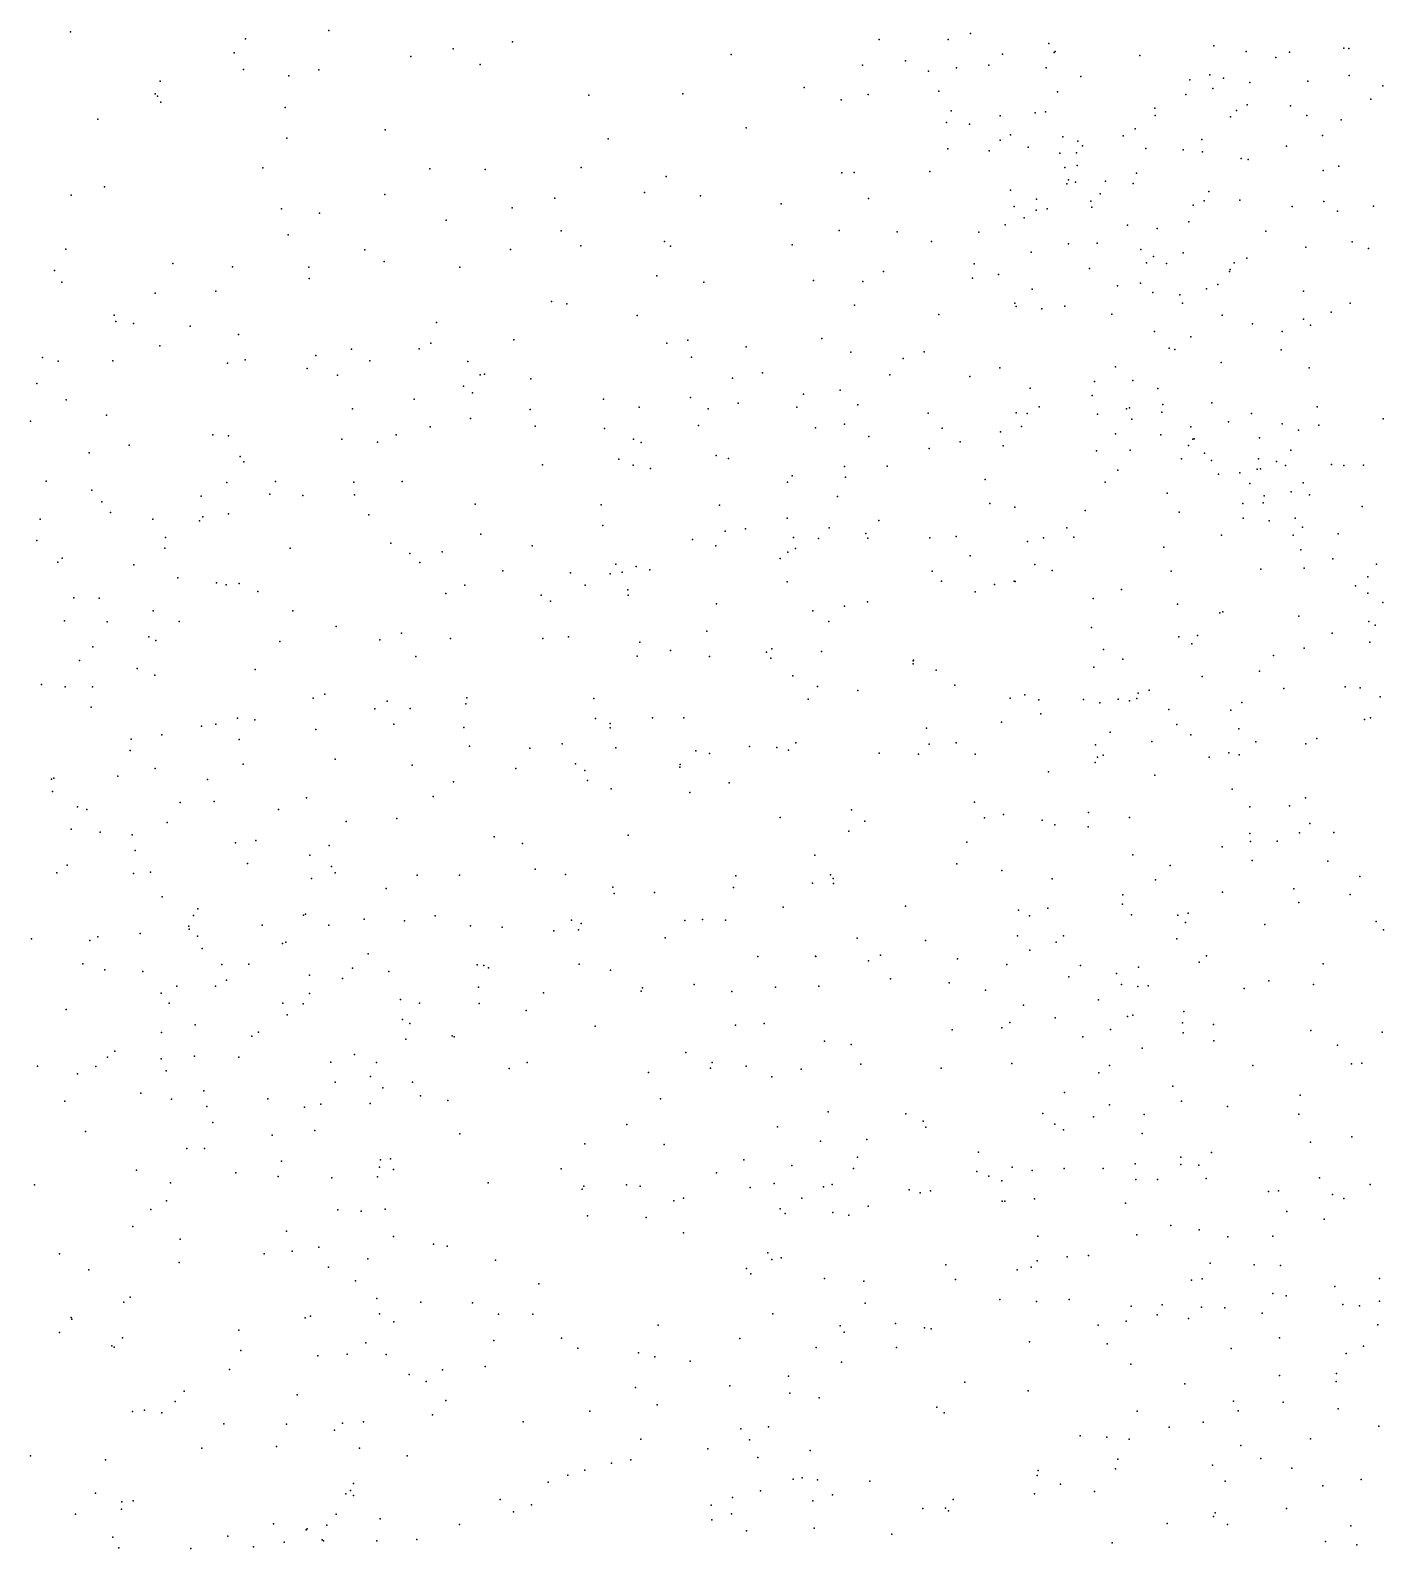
# Model space of a CAD drawing. Header units: metres. Extents: x -25 to 25, y -27.8 to 27.8.
# Drawn here: x 9.098 to 10.645, y 1.751 to 3.487 of the extents above; entities that cross this region are included whole.
import ezdxf

# ---------------------------------------------------------------- set-up
doc = ezdxf.new("R2010")
doc.units = ezdxf.units.M

msp = doc.modelspace()

# ---------------------------------------------------------------- linework, layer by layer
for p in [(9.1439, 3.4853, 19.0841), (9.3438, 3.4772, 2.5976), (9.439, 3.487, 19.3144), (9.649, 3.4739, -6.6282), (10.0684, 3.4764, 22.3158), (10.1473, 3.4766, 22.5742), (10.1727, 3.4835, 19.7034), (9.3309, 3.4614, 19.2103), (9.533, 3.4571, 19.3585), (9.5815, 3.4658, 24.0942), (9.8991, 3.4593, -8.1842), (10.2094, 3.4598, 22.0208), (10.2624, 3.472, 2.188), (10.2684, 3.4617, 23.1105), (10.2694, 3.4627, 23.2986), (10.3664, 3.4581, 19.8691), (10.451, 3.4694, -8.7004), (10.4879, 3.4629, 20.4441), (10.5216, 3.4561, -9.2712), (10.5375, 3.4622, 20.6078), (10.5994, 3.4668, 20.7333), (10.6053, 3.4662, 20.0971), (9.3418, 3.4423, 3.319), (9.4276, 3.4417, 24.0803), (9.6122, 3.4481, 19.4831), (10.0492, 3.4473, 23.8998), (10.0984, 3.452, 22.2247), (10.1247, 3.4405, -16.2237), (10.1566, 3.4442, 22.1493), (10.1938, 3.4472, 16.847), (10.2594, 3.444, 19.7201), (9.2463, 3.429, 24.0321), (9.3936, 3.4349, -6.6683), (9.9827, 3.4217, 23.9572), (10.2987, 3.4342, -7.2628), (10.4235, 3.4306, 21.854), (10.4462, 3.4363, 20.1225), (10.462, 3.4322, 20.2676), (10.492, 3.4274, 21.7999), (10.5585, 3.4289, 21.7266), (10.6056, 3.4354, 21.3971), (10.6441, 3.4236, 21.3184), (9.2406, 3.4144, -7.0916), (9.2434, 3.4117, 19.4758), (9.2471, 3.4049, 19.1157), (9.7366, 3.4128, 19.445), (9.8438, 3.4146, -6.5496), (10.0249, 3.4076, 19.5327), (10.0557, 3.4136, -17.2974), (10.1364, 3.4176, 22.3263), (10.2722, 3.4167, 22.9783), (10.4188, 3.4136, 20.0053), (10.4499, 3.4204, -8.9385), (10.6305, 3.4084, 20.8075), (9.3893, 3.3988, 19.2275), (10.1507, 3.3951, -9.491), (10.2065, 3.3892, 22.2068), (10.2467, 3.3927, 22.6576), (10.2584, 3.3938, 23.4885), (10.3834, 3.3982, -22.0404), (10.3839, 3.3895, 22.0194), (10.4699, 3.3883, 21.958), (10.4768, 3.3953, 20.3522), (10.489, 3.4017, 16.9867), (10.5386, 3.4007, 21.8807), (10.5572, 3.3898, -14.8383), (9.175, 3.3853, 19.0662), (9.5036, 3.3733, 19.2958), (9.9163, 3.3756, 2.3912), (10.1454, 3.3818, 19.6057), (10.1715, 3.3797, 3.2994), (10.3608, 3.3743, -8.4309), (10.5966, 3.3847, 21.9412), (9.3913, 3.3639, 19.5178), (9.7586, 3.3631, 24.0643), (10.1468, 3.3514, -8.4989), (10.2067, 3.3614, 22.3424), (10.2185, 3.3677, 22.5095), (10.2388, 3.3534, 23.5747), (10.2781, 3.3654, 16.5649), (10.2956, 3.3604, 23.0451), (10.3007, 3.355, 22.863), (10.3473, 3.3665, 22.0964), (10.3732, 3.3519, 19.8614), (10.4373, 3.3623, 3.2887), (10.5341, 3.3545, 20.5833), (10.575, 3.3668, 20.6557), (10.1942, 3.3491, -6.5718), (10.2749, 3.3467, 23.3886), (10.294, 3.347, 22.77), (10.416, 3.3503, 16.3708), (10.4381, 3.3481, 20.0561), (10.4822, 3.3406, 22.0818), (10.4902, 3.3395, 20.4153), (9.3637, 3.3297, 19.1675), (9.5547, 3.3288, 24.0766), (9.618, 3.3277, 19.3338), (9.7278, 3.3302, 19.5315), (9.8249, 3.3199, -17.0701), (10.0257, 3.3242, -24.0192), (10.0396, 3.3244, 23.9121), (10.1262, 3.3256, 23.8158), (10.2807, 3.33, 22.2352), (10.2945, 3.3325, 19.7486), (10.3624, 3.3237, 1.8493), (10.5759, 3.3267, -8.0434), (10.5939, 3.3317, 22.0742), (9.1826, 3.308, 23.9841), (9.5031, 3.2994, 19.2525), (9.8, 3.3017, -24.2768), (10.2183, 3.3041, 19.6533), (10.2829, 3.3114, 22.3475), (10.2847, 3.3162, 23.2872), (10.2926, 3.3134, 22.5793), (10.321, 3.3, 23.0978), (10.3272, 3.3145, 22.9646), (10.3586, 3.3118, -14.3053), (10.4451, 3.3027, 16.8624), (9.1448, 3.2987, 3.3016), (9.3849, 3.2828, -24.474), (9.6489, 3.284, -16.8575), (9.6976, 3.295, 19.355), (9.8639, 3.2978, 24.0341), (9.9564, 3.2886, -6.3686), (10.0561, 3.2948, -23.3592), (10.2227, 3.2854, 19.8241), (10.2481, 3.2941, -22.1991), (10.2605, 3.2828, 23.5094), (10.3102, 3.2918, -8.1316), (10.3114, 3.2848, 22.5018), (10.4271, 3.2872, 19.9259), (10.4399, 3.2921, 22.1996), (10.4806, 3.293, 20.3358), (10.5404, 3.2855, 22.1659), (10.5765, 3.2912, 19.9844), (10.6334, 3.2858, 22.1549), (9.4287, 3.2778, -16.5831), (9.5733, 3.2699, -16.1647), (10.2124, 3.2646, 23.6774), (10.2339, 3.2726, 16.7988), (10.2478, 3.2813, -16.1514), (10.4224, 3.2682, 19.9886), (10.5923, 3.2803, -7.7161), (9.3926, 3.2533, 3.3137), (9.7046, 3.2576, -7.8673), (10.0226, 3.2581, 19.6889), (10.0888, 3.2565, -8.2146), (10.1823, 3.2562, -17.4534), (10.3521, 3.2641, 22.7139), (10.3862, 3.2603, 22.3679), (10.5104, 3.2573, -16.2355), (9.1385, 3.2369, 2.2852), (9.4804, 3.2361, -6.4653), (9.6468, 3.2365, 19.2969), (9.7271, 3.2407, 24.0726), (9.8229, 3.2454, 3.3102), (9.8298, 3.2403, 19.3915), (9.969, 3.2418, 23.9982), (10.128, 3.2455, -9.2566), (10.2422, 3.2332, 3.2578), (10.2849, 3.2428, 23.4006), (10.3176, 3.2435, -6.273), (10.3674, 3.2364, 22.5494), (10.4157, 3.2325, 16.5475), (10.5562, 3.239, 20.5056), (10.6091, 3.2453, 20.5834), (10.6278, 3.2376, -14.4141), (9.1255, 3.2125, 18.9801), (9.261, 3.2204, 23.9775), (9.3291, 3.2167, 19.0909), (9.4165, 3.2162, 19.1513), (9.5025, 3.2226, 24.0584), (9.5888, 3.2161, 24.067), (10.1769, 3.2199, 19.6067), (10.3089, 3.2146, 19.7604), (10.3738, 3.2212, -6.6655), (10.3818, 3.2285, 22.928), (10.3966, 3.2205, 22.6445), (10.4697, 3.2135, 20.2227), (10.4741, 3.2213, 22.3559), (10.4885, 3.2266, 1.5682), (9.134, 3.199, -24.4813), (9.4167, 3.2034, 19.5854), (9.8142, 3.2061, -8.0786), (9.868, 3.1989, 24.0595), (9.9931, 3.2009, 19.4666), (10.0496, 3.1997, -9.4801), (10.0732, 3.2113, 19.5063), (10.1752, 3.2036, 1.9353), (10.2046, 3.2077, -8.9798), (10.3406, 3.1948, -7.0635), (10.3671, 3.1979, 23.1293), (10.4555, 3.1964, 22.483), (10.469, 3.2112, -17.5692), (9.2408, 3.1865, 9.9696), (9.3102, 3.1888, 9.7559), (10.2434, 3.191, 19.6631), (10.3813, 3.1874, -9.1578), (10.4119, 3.1844, 22.7939), (10.4425, 3.1913, 20.0498), (10.5533, 3.1886, 22.3569), (9.1936, 3.1613, 23.9397), (9.6938, 3.1768, 19.5756), (9.7113, 3.1742, 19.2932), (9.7918, 3.1609, 19.3252), (10.0403, 3.1728, 3.2635), (10.1366, 3.1621, -8.0014), (10.2233, 3.1752, 10.5589), (10.225, 3.1711, 23.8545), (10.2542, 3.1686, 23.7274), (10.2804, 3.1717, 23.62), (10.3343, 3.1623, 23.3409), (10.4149, 3.175, -21.9254), (10.4603, 3.1614, 22.6452), (10.5851, 3.1647, -6.0243), (10.6068, 3.1752, 3.2154), (9.1956, 3.1542, 19.0095), (9.216, 3.1519, -6.4158), (9.2808, 3.1487, 9.3657), (9.5622, 3.1529, 19.1969), (10.4951, 3.1513, 20.2952), (10.5289, 3.1428, 22.5422), (10.5535, 3.1569, 22.445), (10.5613, 3.1497, -6.4369), (9.246, 3.1263, 3.3255), (9.3359, 3.139, 23.9817), (9.5558, 3.1292, 24.0529), (9.6506, 3.133, 24.0676), (9.8254, 3.1293, -16.932), (9.8497, 3.1328, -22.8585), (10.0028, 3.1347, 24.0888), (10.3829, 3.1426, 16.7185), (10.4245, 3.1367, 10.5126), (9.1117, 3.1127, 23.9087), (9.1296, 3.1088, 10.0933), (9.1922, 3.109, 9.2121), (9.3435, 3.1104, 10.1112), (9.4244, 3.1151, 24.0088), (9.4652, 3.1223, 9.9469), (9.4859, 3.109, 19.1317), (9.5425, 3.1229, -10.0026), (9.598, 3.1084, -10.366), (9.8539, 3.1132, -6.1765), (9.9162, 3.125, 19.6639), (10.0361, 3.1188, 19.46), (10.0959, 3.1119, 24.0331), (10.1197, 3.1195, 10.3551), (10.3999, 3.1237, 23.1634), (10.4063, 3.122, 19.9308), (10.5277, 3.1217, -5.8084), (9.3233, 3.1065, 19.048), (9.4143, 3.1004, -7.5111), (9.4492, 3.0925, 9.3312), (9.6123, 3.0932, 9.9004), (9.6173, 3.0939, 2.0848), (9.9349, 3.0954, -22.5282), (10.0805, 3.0932, -23.4342), (10.1721, 3.0913, 19.579), (10.2062, 3.101, 23.961), (10.3383, 3.1024, -9.4641), (10.4594, 3.1073, 19.9385), (10.5598, 3.101, 22.6203), (9.1052, 3.0833, 18.9459), (9.593, 3.08, 10.0555), (9.6702, 3.0886, 9.7359), (9.9008, 3.0891, 19.3492), (10.0238, 3.0755, -17.1842), (10.2411, 3.078, 19.6485), (10.3145, 3.0855, 1.542), (10.3583, 3.0867, 23.3993), (10.3867, 3.0775, 3.1386), (9.1388, 3.0644, -7.259), (9.5367, 3.0652, 19.6251), (9.6033, 3.0726, -24.3589), (9.7531, 3.0652, 24.0848), (9.7941, 3.056, 10.154), (9.8526, 3.0671, -10.0847), (9.907, 3.0607, -23.1302), (9.9741, 3.0559, -24.0678), (9.982, 3.0709, 10.2199), (10.0441, 3.0588, 19.7208), (10.2514, 3.0565, 10.7793), (10.3118, 3.0694, 23.7987), (10.3925, 3.0591, 23.3179), (10.4487, 3.0611, 1.3372), (10.5692, 3.0564, 20.322), (9.098, 3.0401, 3.3229), (9.1852, 3.0468, 23.9119), (9.4662, 3.0542, -16.1536), (9.6011, 3.043, -16.6262), (9.6695, 3.0536, 19.1976), (9.873, 3.0542, 24.1163), (10.1244, 3.0491, 19.5144), (10.2251, 3.0495, 24.0502), (10.2374, 3.049, 3.112), (10.3178, 3.0482, 23.9565), (10.3509, 3.0542, 23.652), (10.3544, 3.0555, 23.5354), (10.3572, 3.0425, 10.357), (10.3914, 3.0502, 19.8773), (10.4676, 3.0393, 20.1109), (10.494, 3.0489, 22.9561), (10.6445, 3.0426, 15.5531), (9.3065, 3.0244, 9.1363), (9.3246, 3.0234, 1.9575), (9.5163, 3.0243, 19.095), (9.5552, 3.0336, 24.0359), (9.6751, 3.0343, -16.1649), (9.7543, 3.0317, 19.2311), (9.8619, 3.0353, 19.2845), (9.9954, 3.0326, 19.3931), (10.0287, 3.0367, 24.1839), (10.0566, 3.0225, 3.1266), (10.1402, 3.032, -5.9126), (10.2069, 3.0279, -7.7766), (10.231, 3.034, 10.2209), (10.3383, 3.0256, -7.5011), (10.3904, 3.0244, 23.8735), (10.4245, 3.0336, 19.9745), (10.5291, 3.037, 22.8529), (10.5476, 3.0298, 10.7007), (10.571, 3.0354, 22.7374), (9.1651, 3.004, 1.9789), (9.2108, 3.0125, 19.6798), (9.4539, 3.0195, -6.2428), (9.4949, 3.0159, -7.753), (9.7875, 3.0194, 10.4222), (9.7961, 3.0157, -9.768), (10.1255, 3.0087, 24.2492), (10.1609, 3.0165, -17.4938), (10.21, 3.0118, 24.2158), (10.3166, 3.0063, -17.6753), (10.3553, 3.0069, 24.0952), (10.4221, 3.0121, -16.183), (10.427, 3.0196, 23.7385), (10.4285, 3.0198, 23.6222), (10.503, 3.0209, 20.2453), (10.539, 3.0069, 10.8916), (9.3377, 2.9997, -16.3679), (9.3421, 2.9934, 19.0162), (9.6833, 2.9903, 24.1163), (9.7707, 2.9965, 9.3547), (9.787, 2.9896, 3.2397), (9.8821, 3.0008, 9.5968), (9.8959, 2.9975, 24.2401), (10.0288, 2.9882, 9.9239), (10.0774, 2.9885, 19.4324), (10.4139, 2.9971, 24.0256), (10.4402, 3.0035, 23.4626), (10.4481, 2.9952, 23.3362), (10.5018, 2.9969, 23.0792), (10.5225, 2.9941, 3.0271), (10.5327, 2.9894, 10.5497), (10.5856, 2.9905, 22.8072), (10.5995, 2.9892, 11.0803), (10.6219, 2.9898, 20.2743), (9.116, 2.9713, 23.8893), (9.3227, 2.9698, 10.3281), (9.3783, 2.971, -10.0471), (9.4677, 2.9703, 9.1155), (9.5229, 2.9709, 10.4326), (9.8071, 2.9861, 24.186), (9.9634, 2.9705, 19.3242), (9.969, 2.9775, 9.743), (10.0297, 2.9761, 24.3412), (10.1896, 2.9733, 24.3149), (10.3265, 2.9704, 24.2556), (10.3412, 2.9842, 19.7906), (10.4562, 2.9795, 20.0529), (10.4808, 2.981, -5.6048), (10.5003, 2.9852, 23.9547), (10.5041, 2.9855, 23.8234), (10.5529, 2.9695, 15.3362), (9.1683, 2.961, 18.9404), (9.2934, 2.9542, -10.2749), (9.3716, 2.9567, -24.3852), (9.4096, 2.9552, 23.9911), (9.4685, 2.9559, 3.3163), (10.0207, 2.9538, 10.6328), (10.3975, 2.9579, 24.2118), (10.492, 2.9688, 23.2183), (10.5085, 2.9547, 24.0603), (10.5392, 2.9592, 1.1677), (10.5602, 2.9557, 22.9917), (9.1796, 2.948, 10.2534), (9.1897, 2.9355, 23.9109), (9.6063, 2.9452, -9.844), (9.7505, 2.9443, 19.1523), (9.8856, 2.944, 19.2402), (10.195, 2.9459, 19.5284), (10.2234, 2.9418, 2.9605), (10.3037, 2.9381, 24.3544), (10.4111, 2.9361, 15.4916), (10.4842, 2.9458, 20.1322), (10.5074, 2.9465, 23.5204), (10.6204, 2.9426, 15.704), (9.1093, 2.9281, 8.9589), (9.2378, 2.9279, 1.836), (9.2912, 2.926, -16.0564), (9.2953, 2.9307, 3.3533), (9.3243, 2.934, 8.9978), (9.4849, 2.9329, 24.0247), (9.7524, 2.9206, 24.2505), (9.9631, 2.929, -16.8584), (10.011, 2.9182, 3.0003), (10.0681, 2.9266, 24.4281), (10.2829, 2.9181, 19.67), (10.4844, 2.9293, -17.9774), (10.5141, 2.926, 24.1545), (10.5439, 2.9291, 23.1265), (10.5521, 2.919, 23.5904), (9.1054, 2.9037, 0.8439), (9.2525, 2.907, 1.7361), (9.5101, 2.9005, 19.0253), (9.613, 2.9107, 19.062), (9.8549, 2.9047, 10.5892), (9.8924, 2.9142, 24.3915), (9.9156, 2.9169, 9.3803), (9.9704, 2.9069, -22.262), (9.9989, 2.9058, 9.5163), (10.053, 2.9117, 1.5497), (10.0555, 2.9061, -23.5856), (10.1262, 2.9066, 19.433), (10.1564, 2.9081, 9.9751), (10.238, 2.9026, 1.362), (10.2561, 2.9066, -5.674), (10.291, 2.9075, 19.8307), (10.4597, 2.9097, 10.3562), (10.5416, 2.9096, -21.7915), (10.5932, 2.9112, 23.9517), (9.1342, 2.8833, 18.9136), (9.2517, 2.8948, 18.948), (9.3948, 2.8948, 19.6972), (9.5318, 2.8886, -6.0959), (9.5688, 2.8906, -10.5102), (9.6718, 2.8975, -24.2439), (9.8816, 2.8975, -9.4893), (9.9551, 2.8831, 24.4482), (9.9638, 2.8901, -23.3705), (9.9728, 2.8946, 19.6518), (10.1722, 2.886, -17.1883), (10.3939, 2.8961, 19.8605), (10.5504, 2.8929, 23.4435), (10.5869, 2.8826, 24.0846), (9.1295, 2.8787, 2.3822), (9.2161, 2.8756, 2.2543), (9.5431, 2.8783, 24.0944), (9.6382, 2.8689, 24.1957), (9.7154, 2.8666, -16.5507), (9.7607, 2.8654, -22.7598), (9.7671, 2.8766, 19.6015), (9.7744, 2.8674, 19.1071), (9.7906, 2.874, -8.1022), (9.806, 2.87, 1.6612), (10.1288, 2.8684, 24.4921), (10.2464, 2.8763, 19.5907), (10.2661, 2.8693, -16.2644), (10.4022, 2.8687, 24.373), (10.5045, 2.8708, 2.8719), (10.554, 2.8721, 23.3441), (10.637, 2.8766, 23.8333), (9.2664, 2.8608, -6.0925), (9.3108, 2.8552, 2.0857), (9.322, 2.853, 23.9497), (9.3365, 2.8546, -7.7314), (9.5945, 2.8524, 3.2483), (9.7321, 2.8527, 3.0989), (9.9632, 2.8563, 19.2315), (10.1396, 2.857, 19.7194), (10.2, 2.8531, 19.4976), (10.2228, 2.8571, -7.6234), (10.2238, 2.8566, 24.4873), (10.613, 2.8518, 23.1034), (10.627, 2.8622, 11.4974), (9.1477, 2.8381, 23.8935), (9.1766, 2.8375, 0.6268), (9.3579, 2.8453, 18.9522), (9.5728, 2.843, 19.0145), (9.682, 2.8411, 24.2836), (9.6925, 2.8342, -9.668), (9.7811, 2.8473, 24.3927), (9.7815, 2.8411, -10.3597), (9.8825, 2.831, 19.1384), (10.0551, 2.8336, 19.3), (10.1782, 2.845, 10.7827), (10.3131, 2.8371, 19.7046), (10.3454, 2.8475, 24.4446), (10.4095, 2.8309, 15.7824), (10.6269, 2.8432, 23.5353), (10.6442, 2.8327, 20.1664), (9.2383, 2.8231, 1.608), (9.3979, 2.8232, 23.9997), (9.9923, 2.8232, 2.7966), (10.0285, 2.8286, 24.5316), (10.4578, 2.8207, 20.0062), (10.4612, 2.8221, 15.1356), (10.5479, 2.8171, 14.9922), (9.1369, 2.8117, 8.7694), (9.1858, 2.8107, 1.0363), (9.2682, 2.8111, -16.2418), (9.4475, 2.8051, 10.5381), (9.5222, 2.7975, 19.6649), (9.8713, 2.7998, 24.5099), (10.0107, 2.811, -16.6417), (10.311, 2.8042, 24.5096), (10.5863, 2.7977, 10.4803), (10.628, 2.8108, 23.4057), (10.6353, 2.8066, 24.1658), (9.1693, 2.782, 1.268), (9.2335, 2.7936, 0.8448), (9.2415, 2.7892, 18.9048), (9.3833, 2.788, 1.9076), (9.4974, 2.79, -16.1526), (9.5781, 2.7914, 8.9431), (9.6839, 2.7916, 24.3604), (9.7132, 2.7934, 19.0165), (9.7949, 2.7875, 19.0464), (9.9455, 2.7799, -5.7485), (10.3246, 2.7791, 15.2535), (10.4107, 2.7933, 2.7417), (10.4258, 2.7853, 24.4396), (10.4323, 2.7948, 11.1175), (10.5542, 2.7805, 24.3211), (10.6291, 2.7872, 23.2514), (9.154, 2.7662, -15.8123), (9.5388, 2.7708, 24.1611), (9.7915, 2.7714, 24.477), (9.8299, 2.7777, 9.1372), (9.8744, 2.7708, 19.0735), (9.9396, 2.776, -10.1363), (9.9446, 2.769, 19.142), (10.0025, 2.7765, 19.2045), (10.107, 2.7626, -22.0245), (10.1071, 2.7661, 19.2991), (10.1074, 2.7667, -5.6054), (10.3468, 2.7679, 19.766), (10.5192, 2.7722, 19.8409), (9.2201, 2.7572, 0.4773), (9.2402, 2.7495, 23.9356), (9.3551, 2.756, 1.7043), (9.9697, 2.749, 24.5857), (10.1333, 2.7555, 24.5992), (10.3137, 2.7588, 19.6692), (10.4375, 2.7482, 19.9316), (10.503, 2.7542, 24.4214), (9.1109, 2.7388, 23.8906), (9.1376, 2.7362, 18.8789), (9.1689, 2.7362, 8.5858), (9.4347, 2.7279, 24.0838), (9.9977, 2.7367, -9.1741), (10.0438, 2.7322, 19.5844), (10.1547, 2.738, -9.8428), (10.235, 2.7273, 19.4766), (10.3644, 2.7291, 1.2067), (10.3768, 2.7326, -17.4627), (10.5311, 2.7345, 14.8135), (10.6011, 2.7364, -6.8167), (10.6182, 2.7353, 24.2886), (9.1675, 2.7131, -10.2233), (9.4214, 2.7234, 18.8884), (9.4917, 2.7111, 3.1964), (9.506, 2.7199, -5.9704), (9.5321, 2.7115, 24.2205), (9.5959, 2.717, 10.6025), (9.5971, 2.7238, 24.3204), (9.7422, 2.723, 2.8741), (9.9872, 2.7221, 14.025), (10.2181, 2.7234, 24.607), (10.2507, 2.7214, 15.4664), (10.3018, 2.7219, 10.9342), (10.3204, 2.7178, 24.5767), (10.3415, 2.722, -21.8551), (10.3544, 2.7202, -7.1474), (10.3629, 2.7229, 10.2195), (10.3993, 2.7102, 24.5241), (10.4703, 2.7094, 19.9999), (10.4828, 2.7182, 10.351), (10.6411, 2.7247, 14.658), (9.2937, 2.6914, 19.7223), (9.3102, 2.6936, 23.976), (9.3348, 2.7003, 18.8656), (9.3546, 2.6986, 3.2834), (9.5135, 2.6935, 18.8741), (9.744, 2.7, 18.9441), (9.7609, 2.6942, -9.3672), (9.8092, 2.7008, 14.0801), (9.8449, 2.7008, 2.75), (10.208, 2.6957, 19.651), (10.2532, 2.7055, -16.5329), (10.4087, 2.6932, 19.8415), (10.6233, 2.6989, 11.6987), (10.6299, 2.7008, 20.1102), (9.2133, 2.6764, 18.8701), (9.2481, 2.6814, 2.4569), (9.3368, 2.676, 0.9016), (9.4243, 2.6875, -10.5461), (9.5934, 2.6898, -23.0957), (9.7607, 2.6895, -23.3625), (10.1226, 2.689, 9.8572), (10.3324, 2.6843, -16.9409), (10.4247, 2.6814, -17.7633), (10.4793, 2.6882, 15.6819), (10.5685, 2.6773, 11.4878), (9.2121, 2.6634, 23.9335), (9.5999, 2.6685, 24.3994), (9.6688, 2.666, -10.4976), (9.7058, 2.671, -22.6338), (9.7671, 2.6664, 1.4354), (9.8587, 2.663, 18.9505), (9.8742, 2.66, 10.6696), (9.92, 2.6679, 24.6357), (9.9515, 2.6669, 14.2705), (9.9645, 2.6637, 2.6416), (9.9731, 2.6722, 19.0732), (10.0685, 2.6605, 9.7122), (10.1132, 2.6591, 19.2142), (10.1256, 2.6706, 13.891), (10.1565, 2.6722, 14.2774), (10.1781, 2.6591, 24.6617), (10.3156, 2.67, 2.6092), (10.3245, 2.6582, 14.4942), (10.38, 2.6738, 19.7646), (10.4681, 2.6609, 14.335), (10.48, 2.6586, -5.0827), (10.499, 2.6733, 14.092), (10.556, 2.6712, 24.442), (9.2405, 2.643, 10.4367), (9.3413, 2.6477, 0.5532), (9.4464, 2.6535, 24.1464), (9.5344, 2.6468, 24.3155), (9.6529, 2.643, 18.852), (9.721, 2.6483, 8.8898), (9.732, 2.6405, 24.5477), (9.8406, 2.6444, -7.9702), (9.8409, 2.6476, 13.9177), (10.3153, 2.6497, 14.9358), (10.3181, 2.6559, 19.6261), (10.4457, 2.656, 19.9239), (9.1223, 2.6305, -15.6035), (9.1249, 2.6318, 3.2438), (9.1979, 2.634, 1.3362), (9.3006, 2.6303, 1.3945), (9.5816, 2.6275, 8.7239), (9.7349, 2.6291, -5.7468), (9.8969, 2.6265, 9.1065), (10.2618, 2.6389, 19.4687), (10.3833, 2.6352, 11.0982), (9.1232, 2.6166, -3.8539), (9.3082, 2.605, 18.8306), (9.4137, 2.6093, 1.4087), (9.5583, 2.6107, 18.816), (9.7618, 2.6197, -23.8016), (9.8518, 2.6153, 24.6481), (10.4718, 2.6192, 2.6082), (10.5556, 2.6093, -21.6781), (9.1517, 2.599, 2.6664), (9.1627, 2.5961, -8.0012), (9.2694, 2.604, 8.3863), (9.3817, 2.5961, -24.0761), (10.0368, 2.5956, 19.0378), (10.1774, 2.6043, -5.2804), (10.2106, 2.5903, -9.2973), (10.3077, 2.5927, 24.6653), (10.4919, 2.5989, 11.3245), (10.5375, 2.6, -17.4118), (9.1447, 2.5733, 18.8562), (9.1778, 2.57, -4.3321), (9.2545, 2.5813, 3.1463), (9.4591, 2.5824, 3.0494), (9.5171, 2.5855, -22.8841), (9.9551, 2.5868, 19.456), (10.0335, 2.5711, -10.1597), (10.0519, 2.5828, 14.4673), (10.1889, 2.5865, -7.6123), (10.2548, 2.5838, 19.394), (10.2693, 2.5785, 14.7581), (10.3073, 2.5763, 19.5501), (10.3546, 2.5868, 19.6682), (10.5607, 2.5801, -16.6041), (9.2145, 2.567, 0.2387), (9.3326, 2.5579, 1.177), (9.3558, 2.5606, 24.0712), (9.4396, 2.5548, 24.1928), (9.6281, 2.5647, 2.8285), (9.6605, 2.5572, 18.7639), (9.7815, 2.5666, 2.6805), (10.1685, 2.5585, 19.1698), (10.4603, 2.5532, 15.4002), (10.492, 2.5687, 19.9967), (10.4928, 2.5592, 19.6324), (10.5232, 2.5599, -17.0814), (10.5489, 2.5693, 24.507), (10.5882, 2.5697, -17.9771), (9.2179, 2.5492, 23.9457), (9.4173, 2.5439, -23.0881), (9.9948, 2.5438, 13.7761), (10.3582, 2.544, 10.2244), (10.4947, 2.5376, 10.3565), (10.5814, 2.537, 20.0376), (9.1282, 2.5235, 2.8713), (9.14, 2.5325, -10.113), (9.216, 2.5227, 18.8151), (9.2353, 2.5242, -4.7114), (9.3461, 2.5341, 0.3831), (9.4424, 2.5307, 0.8096), (9.4465, 2.5237, 8.4595), (9.5401, 2.5207, -5.7322), (9.5885, 2.5209, 18.7334), (9.675, 2.5278, 24.5547), (9.7097, 2.5216, 8.6931), (9.9043, 2.5203, 24.6959), (10.0127, 2.5212, 24.7171), (10.157, 2.5338, 24.7187), (10.2087, 2.5263, 19.4437), (10.4008, 2.5318, 19.7552), (10.6179, 2.5193, 15.3304), (9.4194, 2.5172, 0.5185), (9.5047, 2.5055, 2.018), (9.764, 2.507, 14.1093), (9.8116, 2.5009, -9.0934), (9.9018, 2.5066, 18.7762), (9.9921, 2.5119, 1.4058), (10.0158, 2.5172, 18.9013), (10.0161, 2.5112, 9.4892), (10.2662, 2.5165, -9.4993), (10.3842, 2.5156, 24.6436), (10.4607, 2.5013, 19.9122), (10.5424, 2.5053, 11.546), (9.2486, 2.4961, -8.196), (9.7652, 2.4999, 18.7246), (9.9584, 2.4842, 9.1714), (10.0983, 2.4854, 18.9472), (10.261, 2.4831, 24.7167), (10.3466, 2.4878, 2.4897), (10.3468, 2.4982, 15.2929), (10.5482, 2.4896, 2.5541), (10.6068, 2.4988, 1.1751), (9.2846, 2.4747, -4.9642), (9.2894, 2.4825, 18.7751), (9.4103, 2.4752, 10.5798), (9.4126, 2.4764, -9.5936), (9.4796, 2.4705, -10.4568), (9.5258, 2.4688, -22.6571), (9.5607, 2.4742, 24.455), (9.7166, 2.4695, 24.6084), (9.7278, 2.4656, -10.4225), (9.8461, 2.469, -5.1984), (9.8665, 2.4702, 13.819), (9.8928, 2.4693, 2.5518), (10.2275, 2.4809, -9.8563), (10.24, 2.4743, 15.048), (10.3568, 2.4757, 19.6063), (10.4097, 2.4752, 11.2055), (10.4184, 2.4669, 5.9639), (10.4214, 2.4773, 19.4714), (10.6365, 2.468, -4.6585), (9.1751, 2.4502, 19.6759), (9.2235, 2.454, -23.965), (9.279, 2.4624, -9.8169), (9.2796, 2.4593, -5.6678), (9.2889, 2.4511, -3.9795), (9.3631, 2.4636, 1.3669), (9.439, 2.4638, 24.2548), (9.601, 2.463, 18.6677), (9.6375, 2.4614, 10.6739), (9.6963, 2.4572, 18.6627), (9.7246, 2.4584, -8.031), (9.8236, 2.4494, 18.6681), (10.043, 2.4487, -21.984), (10.2266, 2.4514, 1.3641), (10.279, 2.4514, 5.7839), (10.4086, 2.4482, 19.7425), (10.5091, 2.4643, 19.9888), (10.645, 2.4583, 24.4434), (9.0991, 2.4479, -10.394), (9.1658, 2.4461, -15.5021), (9.2945, 2.4369, 24.0538), (9.3863, 2.4429, -23.5226), (9.39, 2.4444, 24.1845), (10.1211, 2.4461, 5.7966), (10.2405, 2.4353, 19.1872), (10.2705, 2.4444, 19.2987), (9.1581, 2.4195, 23.939), (9.3169, 2.4187, -4.1944), (9.3479, 2.4191, 2.9748), (9.4662, 2.4144, 2.8579), (9.4841, 2.4308, 1.7004), (9.6087, 2.4183, 24.5334), (9.6165, 2.4176, -22.4349), (9.6216, 2.415, -5.3503), (9.7253, 2.4192, 1.4321), (9.9295, 2.4279, 18.6972), (9.9954, 2.4284, 18.7501), (9.9959, 2.428, 9.3612), (10.0561, 2.423, 10.8138), (10.0699, 2.4295, 24.7564), (10.158, 2.4252, 18.9536), (10.2143, 2.4186, 5.9465), (10.2984, 2.4175, 19.3959), (10.3647, 2.4157, -4.806), (10.4341, 2.4215, 24.644), (10.4426, 2.4285, 19.8455), (10.5758, 2.4193, 13.6616), (9.183, 2.4126, 18.7695), (9.2265, 2.4107, 1.2903), (9.3223, 2.4008, 18.6914), (9.4172, 2.4065, 18.6502), (9.455, 2.4026, -5.4998), (9.5076, 2.4109, -8.1412), (9.7613, 2.4124, 24.658), (10.0814, 2.4025, 9.8429), (10.1484, 2.3976, 14.6657), (10.2851, 2.4046, 19.3167), (10.3397, 2.4085, 11.0826), (10.5138, 2.3999, -7.0894), (9.2477, 2.3861, 0.1766), (9.2656, 2.3939, -23.3102), (9.3097, 2.3941, -5.3035), (9.417, 2.3854, 1.5121), (9.521, 2.3788, 24.4356), (9.6101, 2.3928, -5.1374), (9.6847, 2.3864, 19.4379), (9.7961, 2.3882, 18.5853), (9.7977, 2.3921, -22.1667), (9.857, 2.396, 24.7224), (9.8999, 2.3877, -7.8587), (9.9497, 2.3927, 14.383), (9.9994, 2.3941, 19.2965), (10.1898, 2.3895, 10.9032), (10.3454, 2.3958, 19.5055), (10.3641, 2.3934, -7.3898), (10.376, 2.3943, 15.0883), (10.4857, 2.3911, 11.3323), (10.5648, 2.396, 24.543), (9.139, 2.3674, -15.0992), (9.2568, 2.3745, -22.9335), (9.3866, 2.3745, 0.351), (9.4099, 2.3737, 24.2461), (9.543, 2.3745, 8.4506), (9.611, 2.3742, 18.5755), (9.6647, 2.3663, 24.5937), (10.2332, 2.3724, 19.0189), (10.3191, 2.3783, -21.7003), (10.4167, 2.365, 10.3113), (9.2863, 2.3496, 2.8045), (9.3916, 2.3611, -4.565), (9.5233, 2.356, 1.9495), (9.5316, 2.3511, 19.5099), (9.7437, 2.3483, 14.0704), (9.9039, 2.3492, 18.5652), (9.937, 2.3514, 8.8573), (10.1516, 2.3441, 2.4511), (10.2086, 2.3463, -7.6173), (10.2176, 2.3522, 24.7442), (10.2695, 2.3578, 19.1524), (10.3327, 2.3444, 19.3581), (10.3522, 2.3593, 6.0921), (10.3582, 2.3608, 24.6954), (10.4151, 2.3521, 13.6696), (10.4507, 2.3502, 19.7774), (9.2478, 2.341, -23.6488), (9.3512, 2.3368, 18.6347), (9.3587, 2.3412, 24.1693), (9.5274, 2.3332, 18.5598), (9.5801, 2.3373, 24.5069), (9.5823, 2.3359, 2.731), (10.0058, 2.3312, 9.4954), (10.0362, 2.3274, 9.7088), (10.3012, 2.3359, 14.8773), (10.416, 2.3406, 2.4633), (10.451, 2.3315, 1.3353), (10.5616, 2.3434, 11.8222), (10.6432, 2.3412, 19.3433), (9.1862, 2.3126, 19.5882), (9.1946, 2.3197, 23.9629), (9.2477, 2.3107, -3.5388), (9.2858, 2.3138, 10.4605), (9.3364, 2.3127, 2.5773), (9.4684, 2.3158, 1.0166), (9.8474, 2.318, -4.8776), (10.3691, 2.3232, 19.4701), (10.5923, 2.3265, 6.2031), (9.1062, 2.3026, 18.7376), (9.1519, 2.2937, 10.3589), (9.1729, 2.3022, -3.3335), (9.2532, 2.2972, 24.0296), (9.4415, 2.3071, -4.3639), (9.4935, 2.3068, -3.9746), (9.6453, 2.2997, -4.7521), (9.666, 2.3065, 18.5013), (9.8048, 2.2953, 19.3024), (9.8754, 2.3003, 18.503), (9.8773, 2.3067, 2.5219), (9.9163, 2.3025, 24.7355), (9.9793, 2.2992, -10.3197), (10.0475, 2.3046, 18.5779), (10.1392, 2.3001, 18.6951), (10.2198, 2.3056, 18.8732), (10.3193, 2.2948, 19.1861), (10.3316, 2.3031, 19.2711), (10.4954, 2.3034, 19.842), (10.6083, 2.3052, 19.932), (10.62, 2.3057, 24.4902), (9.4463, 2.2842, -22.4834), (9.4869, 2.2907, 0.5156), (9.5011, 2.2775, 1.7261), (9.5349, 2.284, 24.4579), (9.9455, 2.2901, 8.6615), (10.4041, 2.2795, 19.1788), (9.1375, 2.2623, -22.7943), (9.2242, 2.2717, -9.5346), (9.2595, 2.2647, 18.6298), (9.2962, 2.2741, -22.6321), (9.3694, 2.2652, 18.5659), (9.4299, 2.2589, 24.2962), (9.4866, 2.2597, 18.5057), (9.5441, 2.2685, 10.6285), (9.5751, 2.2633, 18.4824), (9.8182, 2.2651, 14.2138), (10.2803, 2.2725, 24.7363), (10.3315, 2.2583, 19.1025), (10.4138, 2.2623, 6.2191), (10.5497, 2.2692, 11.6643), (9.2997, 2.2563, 24.1014), (9.4115, 2.2555, 1.2991), (10.01, 2.2502, 5.8081), (10.0987, 2.2479, 24.7598), (10.2553, 2.2483, 13.6441), (10.3135, 2.2446, 18.9776), (10.3713, 2.2472, 11.0657), (10.4664, 2.2564, 19.6973), (10.548, 2.2477, 24.5682), (9.161, 2.2279, 18.6567), (9.3066, 2.238, 8.2716), (9.3745, 2.2237, -9.2497), (9.4233, 2.2289, 2.4557), (9.5891, 2.2251, -22.2667), (9.78, 2.2356, 10.7275), (9.9522, 2.2329, 9.0019), (10.1185, 2.2395, 18.5577), (10.1215, 2.2326, 14.5477), (10.2692, 2.236, 18.8116), (10.2792, 2.2295, 2.4386), (10.369, 2.2255, 19.2337), (9.2769, 2.2082, 19.4838), (9.2971, 2.2084, 0.1985), (9.7319, 2.2138, 18.4117), (9.8224, 2.2127, 24.7006), (10.0011, 2.2168, 18.4648), (10.0542, 2.2184, -9.2914), (10.5613, 2.2154, 10.4315), (10.6085, 2.2215, 12.063), (9.3852, 2.1937, 18.4956), (9.4982, 2.1953, 2.1839), (9.5095, 2.1964, -7.9483), (9.9135, 2.1954, 18.4099), (9.9684, 2.1889, -7.7279), (10.0435, 2.1983, 13.6338), (10.1818, 2.2041, 10.132), (10.3611, 2.1909, 24.6934), (10.4132, 2.1984, 10.367), (10.4132, 2.1899, 19.3723), (10.4338, 2.1891, 13.5688), (10.4483, 2.2037, 24.6447), (9.2194, 2.1834, 18.596), (9.333, 2.1803, -10.2551), (9.3814, 2.1761, 10.4986), (9.4428, 2.1747, 8.3308), (9.495, 2.1759, 2.7315), (9.4972, 2.187, 19.3967), (9.5131, 2.1844, 1.8827), (9.7046, 2.1852, -4.1068), (9.8822, 2.1803, 13.6908), (10.0389, 2.1854, 9.7996), (10.1798, 2.1821, 24.7455), (10.1937, 2.1768, 10.8386), (10.2087, 2.1714, 18.5807), (10.2204, 2.1871, -4.5273), (10.2434, 2.1831, 18.6617), (10.2798, 2.1856, 18.7383), (10.3242, 2.1855, 18.8564), (10.3619, 2.1729, 18.9724), (10.3865, 2.1727, 19.1456), (10.4423, 2.1738, -7.42), (10.5718, 2.1747, 14.8847), (9.1026, 2.1668, -15.0091), (9.258, 2.1689, 24.0479), (9.6214, 2.1692, 1.4902), (9.7287, 2.1616, 24.6295), (9.7306, 2.1652, 8.4435), (9.7794, 2.1669, -4.5833), (9.7951, 2.1651, -9.2022), (9.9207, 2.1638, 19.1204), (9.9484, 2.1681, 24.7347), (10.0045, 2.1646, 9.6176), (10.0147, 2.167, -4.6057), (10.1028, 2.1612, -3.9066), (10.1153, 2.1576, 18.4819), (10.1269, 2.1597, 19.0691), (10.5134, 2.159, -4.2315), (10.525, 2.16, 5.9954), (10.5866, 2.1555, 11.2995), (10.6296, 2.167, 24.488), (9.2356, 2.1384, 1.361), (9.2535, 2.1486, -15.2894), (9.4493, 2.1381, 24.3256), (9.4763, 2.1365, 1.0659), (9.5037, 2.1388, 24.4143), (9.8335, 2.1486, 18.365), (9.8448, 2.1514, -3.8589), (9.9553, 2.1392, 14.3599), (9.9801, 2.1515, 9.4374), (10.0557, 2.1425, -21.7845), (10.209, 2.1479, -4.2849), (10.2121, 2.1479, -9.5854), (10.2459, 2.1506, -9.8639), (10.3498, 2.1457, 14.699), (10.5345, 2.1363, 19.5854), (10.5996, 2.1511, 11.5072), (9.2151, 2.1191, -3.1644), (9.7347, 2.1313, 2.6191), (9.802, 2.1292, -10.2725), (9.9608, 2.134, 8.8031), (10.0152, 2.1351, -4.0997), (10.0337, 2.1321, 10.7538), (10.4019, 2.1202, 19.0667), (10.5771, 2.1274, 11.7671), (9.2692, 2.1047, 18.5239), (9.3908, 2.1136, -22.3457), (9.5131, 2.1078, 0.6767), (9.8446, 2.1117, 24.6925), (10.2496, 2.1082, -7.5968), (10.3627, 2.1095, 18.8293), (10.434, 2.1154, 19.2731), (10.4669, 2.1074, 19.388), (10.5183, 2.1081, 19.5045), (9.1313, 2.0879, 18.5751), (9.3653, 2.0877, 24.188), (9.3971, 2.091, 0.348), (9.4277, 2.0955, 18.4237), (9.5587, 2.099, 24.4683), (9.5743, 2.0965, 8.3698), (9.941, 2.0891, 9.0687), (10.2832, 2.0844, 18.6018), (10.3075, 2.0861, 24.7001), (9.1649, 2.0694, 8.1524), (9.2681, 2.0779, 24.0607), (9.4387, 2.0724, 1.3717), (9.4839, 2.0822, -3.5182), (9.6296, 2.0807, 19.1838), (9.9166, 2.0712, 8.5536), (9.9455, 2.0814, 9.2493), (9.9564, 2.0831, 24.7167), (10.1446, 2.0754, 18.4552), (10.2259, 2.0694, 24.7134), (10.2422, 2.0724, 10.2624), (10.2489, 2.0798, 13.5185), (10.4468, 2.0771, 24.6163), (10.4969, 2.0754, 10.9997), (10.5273, 2.0744, -21.5027), (9.4696, 2.0571, 0.4898), (9.6793, 2.0535, -22.0516), (9.9215, 2.0649, 2.5299), (10.0058, 2.0597, 18.356), (10.0509, 2.0564, 13.5335), (10.1556, 2.0585, -21.5755), (10.4254, 2.0579, 19.0135), (10.4374, 2.0592, 13.4547), (10.5893, 2.0504, 6.1607), (10.6403, 2.0598, 14.7759), (9.205, 2.0324, -7.9315), (9.2122, 2.0382, 18.506), (9.494, 2.0366, 2.0747), (9.5444, 2.0324, 18.3495), (9.6033, 2.0317, 13.8937), (10.2064, 2.0358, 6.0548), (10.2483, 2.0333, 18.5217), (10.2856, 2.0357, 19.0269), (10.5184, 2.0423, 14.6828), (10.5335, 2.0399, 12.0576), (10.6402, 2.0337, -4.0502), (9.1448, 2.0149, 19.2785), (9.4121, 2.0146, 24.24), (9.4182, 2.0167, 10.4665), (9.497, 2.0192, 0.9237), (9.6332, 2.019, 18.3009), (9.6724, 2.0189, 24.5605), (9.9466, 2.0192, 1.5509), (10.0524, 2.0314, 18.9816), (10.3563, 2.0279, 18.6843), (10.386, 2.0181, -3.6903), (10.3917, 2.0294, 18.7722), (10.4369, 2.027, 6.1987), (10.4635, 2.0259, 19.1726), (10.506, 2.0201, 19.3274), (10.5985, 2.03, -7.1673), (10.6176, 2.0282, 13.314), (9.1312, 1.998, -10.1688), (9.1455, 2.013, 10.2934), (9.3364, 2.0005, 24.139), (9.5134, 2.0101, 2.6945), (9.8156, 2.0063, 18.2763), (10.0238, 2.0055, 24.7106), (10.0284, 1.9981, 9.8866), (10.0869, 2.0082, -3.6718), (10.1202, 2.0032, 24.7143), (10.1278, 2.0022, 18.3828), (10.3185, 2.0062, 18.5741), (10.3508, 2.0107, 10.3768), (10.4219, 2.0138, 2.4899), (10.6383, 2.0068, 19.4287), (9.1913, 1.9825, -9.2114), (9.1938, 1.9812, -15.0609), (9.2034, 1.9917, 24.0117), (9.4814, 1.9862, 1.7919), (9.6278, 1.9886, 14.1079), (9.7053, 1.9914, 19.0415), (9.7237, 1.9799, 18.2675), (9.9089, 1.9912, 24.6823), (9.9962, 1.9808, 9.63), (10.0883, 1.9807, -9.5184), (10.2403, 1.9872, 10.731), (10.3288, 1.9851, -21.4585), (10.4706, 1.9796, 19.0605), (10.5261, 1.9916, 1.4384), (10.6219, 1.9823, 19.0631), (9.3386, 1.9774, 18.4115), (9.4265, 1.971, 2.4556), (9.4602, 1.9732, 24.3036), (9.5049, 1.9726, 24.3801), (9.7932, 1.9745, 8.4073), (9.8119, 1.97, 24.6297), (9.8524, 1.965, -7.6881), (10.0254, 1.9641, 18.3095), (10.6021, 1.974, 11.8718), (9.3256, 1.9556, -15.3513), (9.5311, 1.9498, 19.0916), (9.5691, 1.9553, 18.3041), (9.6179, 1.959, 13.7356), (9.9646, 1.9478, 10.6364), (10.356, 1.9615, 13.3593), (10.526, 1.9486, 19.2318), (10.5913, 1.9509, 19.293), (9.2737, 1.9306, 19.1597), (9.5503, 1.9418, 1.5189), (9.7898, 1.9349, 13.5687), (9.8976, 1.9367, 18.9304), (9.9663, 1.9284, 9.4639), (10.1661, 1.9409, -9.7396), (10.2385, 1.9312, 18.4559), (10.4179, 1.939, 24.5922), (10.5908, 1.9418, 24.4819), (9.2637, 1.919, 18.4285), (9.4028, 1.9266, 18.371), (9.5731, 1.92, 10.5383), (9.8147, 1.9151, -21.7793), (9.9997, 1.9233, 24.6659), (10.1342, 1.9125, 18.3569), (10.4733, 1.9193, 13.1957), (10.5303, 1.9182, 12.1791), (10.5931, 1.9105, 12.4365), (9.2148, 1.9075, 24.0166), (9.2286, 1.9092, 0.1941), (9.2481, 1.906, -22.2341), (9.319, 1.8936, -3.2336), (9.3908, 1.8931, 24.1594), (9.4547, 1.894, 1.6427), (9.479, 1.8958, 0.8097), (9.5578, 1.9038, 24.3987), (9.6615, 1.8957, 18.2575), (9.7374, 1.9079, 24.5536), (10.1425, 1.906, 14.3812), (10.3631, 1.908, 18.5947), (10.4388, 1.8954, 18.7788), (10.4787, 1.9083, 19.0058), (9.4458, 1.8862, 1.2183), (9.7958, 1.876, -3.6529), (9.91, 1.8877, 13.4269), (9.9417, 1.89, 2.6215), (10.2982, 1.8797, 2.5552), (10.3284, 1.8781, 24.6082), (10.3541, 1.8759, 1.5231), (10.3997, 1.8895, 18.6732), (10.5613, 1.8764, 12.982), (10.6394, 1.8906, 19.2547), (9.294, 1.8657, -7.8293), (9.3795, 1.8674, 14.0292), (9.4742, 1.8657, 18.3251), (9.8725, 1.865, -9.4504), (9.9201, 1.8751, 9.0355), (9.9896, 1.863, -21.3923), (10.4817, 1.8687, 12.5704), (9.0982, 1.8567, 23.969), (9.1839, 1.8524, 1.3854), (9.5288, 1.8568, 2.7684), (9.7318, 1.8405, 14.241), (9.7623, 1.8486, 18.2437), (9.7845, 1.8524, 1.5676), (9.9295, 1.8549, 8.8044), (10.3384, 1.8421, 12.9811), (10.3411, 1.8531, 14.414), (10.4494, 1.8462, 24.5484), (10.5046, 1.8536, 12.8276), (10.5402, 1.8427, 19.0973), (9.4674, 1.8253, -21.9476), (9.6899, 1.8269, 18.9109), (9.7125, 1.8349, 2.7599), (9.9699, 1.83, 13.293), (9.9803, 1.8318, 24.6103), (9.9977, 1.8294, 18.271), (10.0577, 1.828, 10.5817), (10.2488, 1.8344, 10.3153), (10.25, 1.8402, 24.6145), (10.2757, 1.8246, -3.6668), (10.464, 1.828, 18.8354), (10.6194, 1.8299, 19.1524), (9.1726, 1.8141, 9.1856), (9.4585, 1.8132, 10.3952), (9.4638, 1.817, 24.2259), (9.4672, 1.8115, 8.3373), (9.6351, 1.807, 8.343), (9.9005, 1.8092, -10.1107), (9.9325, 1.8169, 9.2607), (10.015, 1.8124, 9.7968), (10.153, 1.807, 10.1844), (10.2458, 1.8134, 18.9779), (10.3144, 1.8161, 18.5004), (10.5754, 1.8224, -7.1196), (9.1497, 1.7901, 8.767), (9.2023, 1.7958, 8.9789), (9.2025, 1.8043, 18.4229), (9.2156, 1.8055, 13.8587), (9.4476, 1.7901, 1.0171), (9.6504, 1.7926, 24.4327), (9.671, 1.8009, -9.438), (9.8763, 1.8004, 18.2332), (9.8995, 1.7905, 10.5643), (9.9926, 1.8055, -21.174), (10.1182, 1.7967, 18.3189), (10.1441, 1.7968, 12.9505), (10.1476, 1.7938, 12.5243), (10.4524, 1.7915, 19.0556), (10.5339, 1.7965, 12.0638), (9.376, 1.779, 0.546), (9.4134, 1.7721, 13.6842), (9.4144, 1.7734, 2.4397), (9.4368, 1.7775, 1.7437), (9.498, 1.7848, 18.9953), (9.5886, 1.7783, 24.3581), (9.8769, 1.7836, 8.5001), (9.9939, 1.774, -7.5783), (10.3976, 1.7793, 18.6079), (10.4505, 1.7874, 10.6561), (10.4667, 1.7784, 10.4783), (10.6075, 1.7766, 19.079), (9.1922, 1.7638, 8.4622), (9.3239, 1.7648, 9.1825), (9.3883, 1.7581, 18.339), (9.4317, 1.7607, 24.1529), (9.433, 1.7595, 2.0696), (9.494, 1.7598, -10.0068), (9.5399, 1.7611, 18.2779), (9.9167, 1.7709, 24.5712), (10.0827, 1.7673, 12.6906), (10.3348, 1.7572, -21.2288), (10.5785, 1.759, 24.4388), (10.6144, 1.7551, 19.0814), (9.1991, 1.7517, 10.1222), (9.2813, 1.7507, -15.5445), (9.3529, 1.7527, 24.098)]:
    msp.add_point(p)

doc.saveas('drawing.dxf')
